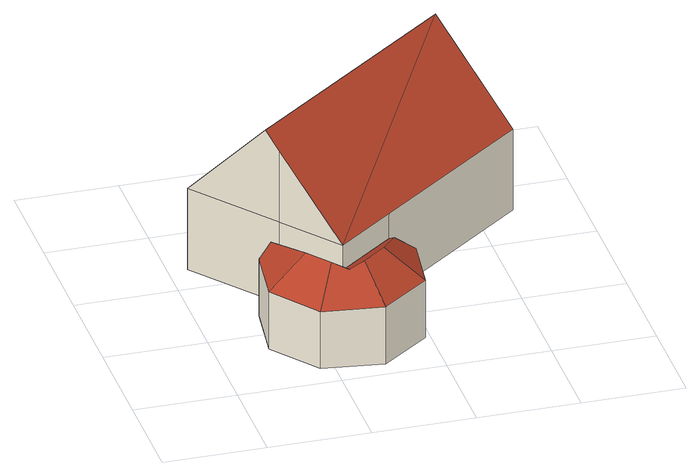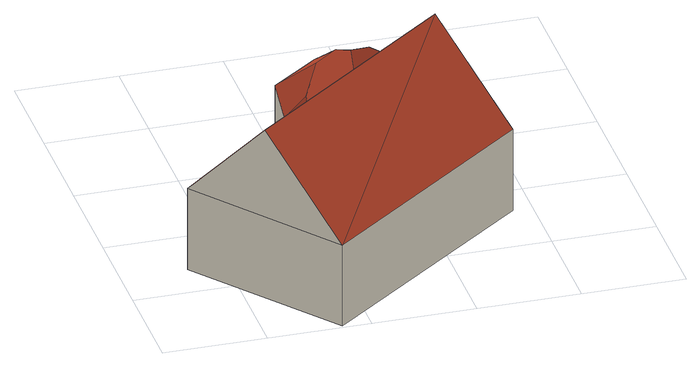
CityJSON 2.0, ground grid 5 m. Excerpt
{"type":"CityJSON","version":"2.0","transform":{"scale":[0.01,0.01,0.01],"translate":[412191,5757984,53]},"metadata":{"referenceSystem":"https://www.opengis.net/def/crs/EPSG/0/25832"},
"CityObjects":{
"building1":{"type":"Building","attributes":{"Gemeindeschluessel":"05515000","Geometrietyp2DReferenz":"3000","function":"31001_1000"},"address":[{"country":"Germany","locality":"Münster","thoroughfareNumber":"40","thoroughfareName":"Kasewinkel"}],"children":["building1-1","building1-2"]},
"building1-1":{"type":"BuildingPart","attributes":{"roofType":"5000","measuredHeight":4.52},"parents":["building1"],"geometry":[{"type":"Solid","lod":"2","boundaries":[[[[0,1,2,3]],[[4,5,1,0]],[[6,7,5,4]],[[8,9,7,6]],[[10,11,12,13]],[[14,15,11,10]],[[3,2,15,14]],[[16,14,10,17]],[[10,13,17]],[[18,16,17,13,19,20]],[[21,22,20,19,8,23]],[[8,6,23]],[[23,6,4,21]],[[21,4,0,22]],[[20,22,0,3,18]],[[18,3,14,16]],[[1,5,7,9,24,12,11,15,2]],[[9,8,19,24]],[[24,19,13,12]]]],"semantics":{"surfaces":[{"type":"WallSurface"},{"type":"RoofSurface"},{"type":"GroundSurface"},{"type":"ClosureSurface"}],"values":[[0,0,0,0,0,0,0,1,1,1,1,0,1,1,1,1,2,3,3]]}}]},
"building1-2":{"type":"BuildingPart","attributes":{"roofType":"3100","measuredHeight":8.9},"parents":["building1"],"geometry":[{"type":"Solid","lod":"2","boundaries":[[[[25,26,9,8,27]],[[28,29,26,25]],[[30,31,29,28]],[[32,13,12,31,30]],[[33,32,30,34]],[[34,35,36,33]],[[35,34,28]],[[28,25,35]],[[36,35,25,27]],[[36,27,33]],[[34,30,28]],[[24,9,26,29,31,12]],[[13,32,33,19]],[[24,12,13,19]],[[19,33,27,8]],[[9,24,19,8]]]],"semantics":{"surfaces":[{"type":"WallSurface"},{"type":"RoofSurface"},{"type":"GroundSurface"},{"type":"ClosureSurface"}],"values":[[0,0,0,0,1,1,1,1,0,0,0,2,0,3,0,3]]}}]}
},
"vertices":[
[433,131,318],[433,131,17],[734,92,17],[734,92,318],[254,371,318],[254,371,17],[294,674,318],[294,674,17],[414,763,318],[414,763,17],[1014,572,318],[1014,572,17],[920,695,17],[920,695,318],[974,275,318],[974,275,17],[804,374,466],[906,552,403],[684,281,466],[637,474,318],[610,261,442],[446,421,468],[534,304,469],[364,726,369],[637,474,17],
[94,1175,446],[94,1175,17],[414,763,446],[1136,1985,446],[1136,1985,17],[1680,1290,446],[1680,1290,17],[920,695,446],[637,474,446],[1408,1637,907],[366,825,907],[414,763,826]
]}
